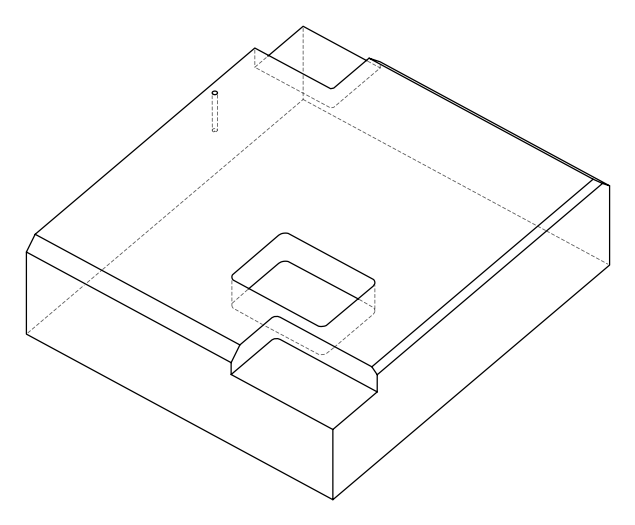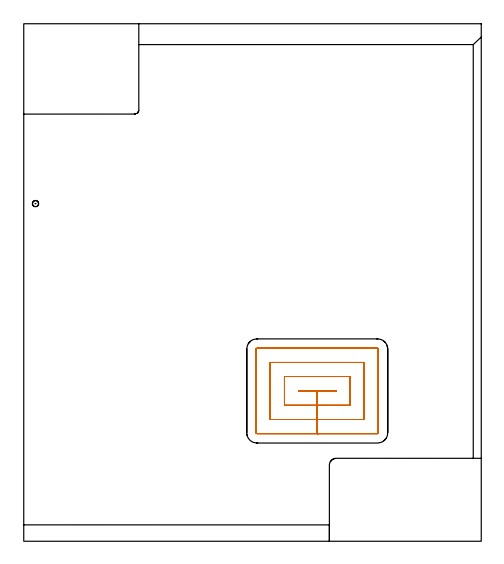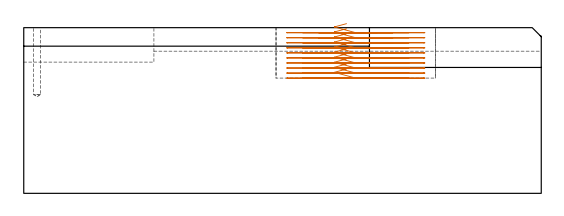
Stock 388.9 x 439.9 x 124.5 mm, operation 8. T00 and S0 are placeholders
(PLAN: 8 operations, 5 tool changes, 166 min)
(1 SPOT_DRILL | STEP1POCKET | NXT0321_9005460120000 | 0.03 min | 3 mm3)
(2 DRILL_BLIND_HOLE_INTO_CENTER | STEP1POCKET | UGT0301_448 | 0.22 min | 1103 mm3)
(3 AREA_MILL | FG_CHAMFER_SURFACE | UGT0205_001 | 10.69 min | 25772 mm3)
(4 AREA_MILL_1 | FG_CHAMFER_SURFACE_1 | UGT0205_001 | 16.46 min | 46791 mm3)
(5 AREA_MILL_2 | FG_CHAMFER_SURFACE_2 | UGT0205_001 | 8.71 min | 8282 mm3)
(6 MILL_CORNER_NOTCH_RECTANGULAR | CORNER_NOTCH_RECTANGULAR | NXT0201_013 | Follow Part, ap 2.5, ae 75% | 36.41 min | 271178 mm3)
(7 MILL_CORNER_NOTCH_RECTANGULAR_1 | CORNER_NOTCH_RECTANGULAR_1 | NXT0201_008 | Follow Part, ap 1.5, ae 75% | 75.01 min | 193271 mm3)
(8 MILL_RECTANGULAR_POCKET | POCKET_RECTANGULAR_STRAIGHT | NXT0201_012 | Follow Part, ap 4, ae 75% | 18.49 min | 399453 mm3)
(TOOL NXT0321_9005460120000 | NC Spot Drill, 142deg, 12mm, Carbide, Uncoated | D12 PA142 FL30 Z2)
(TOOL UGT0301_448 | Carbide Drill 5.3 mm | D5.3 PA118 FL52 Z2)
(TOOL UGT0205_001 | Chamfer Mill 20 x 3 x 45 deg. | D20 FL50 Z2)
(TOOL NXT0201_013 | ENDMILL 10mm | D10 FL30 Z4)
(TOOL NXT0201_008 | ENDMILL 6mm [2P460-0600-NA 1630] | D6 FL26 Z6)
(TOOL NXT0201_012 | ENDMILL 16mm [2P460-1600-NA 1630] | D16 FL38 Z6)
(OP 8 MILL_RECTANGULAR_POCKET)
G17 G21 G94 G90
T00 M6
G54
G17 G0 G90 X242.541 Y128. S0 M3
G43 Z134.5 H1
Z127.5
G94 G1 X233.6 Z125.104 F250.
Y127.5 Z124.97
X249.5 Z120.71
X265.4 F500.
Y128.
X233.6
Y127.5
X249.5
Y115.5
X277.4
Y140.
X221.6
Y115.5
X249.5
Y103.5
X289.4
Y152.
X209.6
Y103.5
X249.5
Y91.5
X300.7
G3 X301.4 Y92.2 R0.7
G1 Y163.3
G3 X300.7 Y164. R0.7
G1 X198.3
G3 X197.6 Y163.3 R0.7
G1 Y92.2
G3 X198.3 Y91.5 R0.7
G1 X249.5
X250.5
G0 X242.541 Y128. Z123.71
G1 X233.6 Z121.314 F250.
Y127.5 Z121.18
X249.5 Z116.92
X265.4 F500.
Y128.
X233.6
Y127.5
X249.5
Y115.5
X277.4
Y140.
X221.6
Y115.5
X249.5
Y103.5
X289.4
Y152.
X209.6
Y103.5
X249.5
Y91.5
X300.7
G3 X301.4 Y92.2 R0.7
G1 Y163.3
G3 X300.7 Y164. R0.7
G1 X198.3
G3 X197.6 Y163.3 R0.7
G1 Y92.2
G3 X198.3 Y91.5 R0.7
G1 X249.5
X250.5
G0 X242.541 Y128. Z119.92
G1 X233.6 Z117.524 F250.
Y127.5 Z117.39
X249.5 Z113.13
X265.4 F500.
Y128.
X233.6
Y127.5
X249.5
Y115.5
X277.4
Y140.
X221.6
Y115.5
X249.5
Y103.5
X289.4
Y152.
X209.6
Y103.5
X249.5
Y91.5
X300.7
G3 X301.4 Y92.2 R0.7
G1 Y163.3
G3 X300.7 Y164. R0.7
G1 X198.3
G3 X197.6 Y163.3 R0.7
G1 Y92.2
G3 X198.3 Y91.5 R0.7
G1 X249.5
X250.5
G0 X242.541 Y128. Z116.13
G1 X233.6 Z113.734 F250.
Y127.5 Z113.6
X249.5 Z109.34
X265.4 F500.
Y128.
X233.6
Y127.5
X249.5
Y115.5
X277.4
Y140.
X221.6
Y115.5
X249.5
Y103.5
X289.4
Y152.
X209.6
Y103.5
X249.5
Y91.5
X300.7
G3 X301.4 Y92.2 R0.7
G1 Y163.3
G3 X300.7 Y164. R0.7
G1 X198.3
G3 X197.6 Y163.3 R0.7
G1 Y92.2
G3 X198.3 Y91.5 R0.7
G1 X249.5
X250.5
G0 X242.541 Y128. Z112.34
G1 X233.6 Z109.944 F250.
Y127.5 Z109.81
X249.5 Z105.55
X265.4 F500.
Y128.
X233.6
Y127.5
X249.5
Y115.5
X277.4
Y140.
X221.6
Y115.5
X249.5
Y103.5
X289.4
Y152.
X209.6
Y103.5
X249.5
Y91.5
X300.7
G3 X301.4 Y92.2 R0.7
G1 Y163.3
G3 X300.7 Y164. R0.7
G1 X198.3
G3 X197.6 Y163.3 R0.7
G1 Y92.2
G3 X198.3 Y91.5 R0.7
G1 X249.5
X250.5
G0 X242.541 Y128. Z108.55
G1 X233.6 Z106.154 F250.
Y127.5 Z106.02
X249.5 Z101.76
X265.4 F500.
Y128.
X233.6
Y127.5
X249.5
Y115.5
X277.4
Y140.
X221.6
Y115.5
X249.5
Y103.5
X289.4
Y152.
X209.6
Y103.5
X249.5
Y91.5
X300.7
G3 X301.4 Y92.2 R0.7
G1 Y163.3
G3 X300.7 Y164. R0.7
G1 X198.3
G3 X197.6 Y163.3 R0.7
G1 Y92.2
G3 X198.3 Y91.5 R0.7
G1 X249.5
X250.5
G0 X242.541 Y128. Z104.76
G1 X233.6 Z102.364 F250.
Y127.5 Z102.23
X249.5 Z97.97
X265.4 F500.
Y128.
X233.6
Y127.5
X249.5
Y115.5
X277.4
Y140.
X221.6
Y115.5
X249.5
Y103.5
X289.4
Y152.
X209.6
Y103.5
X249.5
Y91.5
X300.7
G3 X301.4 Y92.2 R0.7
G1 Y163.3
G3 X300.7 Y164. R0.7
G1 X198.3
G3 X197.6 Y163.3 R0.7
G1 Y92.2
G3 X198.3 Y91.5 R0.7
G1 X249.5
X250.5
G0 X242.541 Y128. Z100.97
G1 X233.6 Z98.574 F250.
Y127.5 Z98.44
X249.5 Z94.18
X265.4 F500.
Y128.
X233.6
Y127.5
X249.5
Y115.5
X277.4
Y140.
X221.6
Y115.5
X249.5
Y103.5
X289.4
Y152.
X209.6
Y103.5
X249.5
Y91.5
X300.7
G3 X301.4 Y92.2 R0.7
G1 Y163.3
G3 X300.7 Y164. R0.7
G1 X198.3
G3 X197.6 Y163.3 R0.7
G1 Y92.2
G3 X198.3 Y91.5 R0.7
G1 X249.5
X250.5
G0 X242.541 Y128. Z97.18
G1 X233.6 Z94.784 F250.
Y127.5 Z94.65
X249.5 Z90.39
X265.4 F500.
Y128.
X233.6
Y127.5
X249.5
Y115.5
X277.4
Y140.
X221.6
Y115.5
X249.5
Y103.5
X289.4
Y152.
X209.6
Y103.5
X249.5
Y91.5
X300.7
G3 X301.4 Y92.2 R0.7
G1 Y163.3
G3 X300.7 Y164. R0.7
G1 X198.3
G3 X197.6 Y163.3 R0.7
G1 Y92.2
G3 X198.3 Y91.5 R0.7
G1 X249.5
X250.5
G0 X242.541 Y128. Z93.39
G1 X233.6 Z90.994 F250.
Y127.5 Z90.86
X249.5 Z86.6
X265.4 F500.
Y128.
X233.6
Y127.5
X249.5
Y115.5
X277.4
Y140.
X221.6
Y115.5
X249.5
Y103.5
X289.4
Y152.
X209.6
Y103.5
X249.5
Y91.5
X300.7
G3 X301.4 Y92.2 R0.7
G1 Y163.3
G3 X300.7 Y164. R0.7
G1 X198.3
G3 X197.6 Y163.3 R0.7
G1 Y92.2
G3 X198.3 Y91.5 R0.7
G1 X249.5
X250.5
G0 Z134.5
M5
M2
